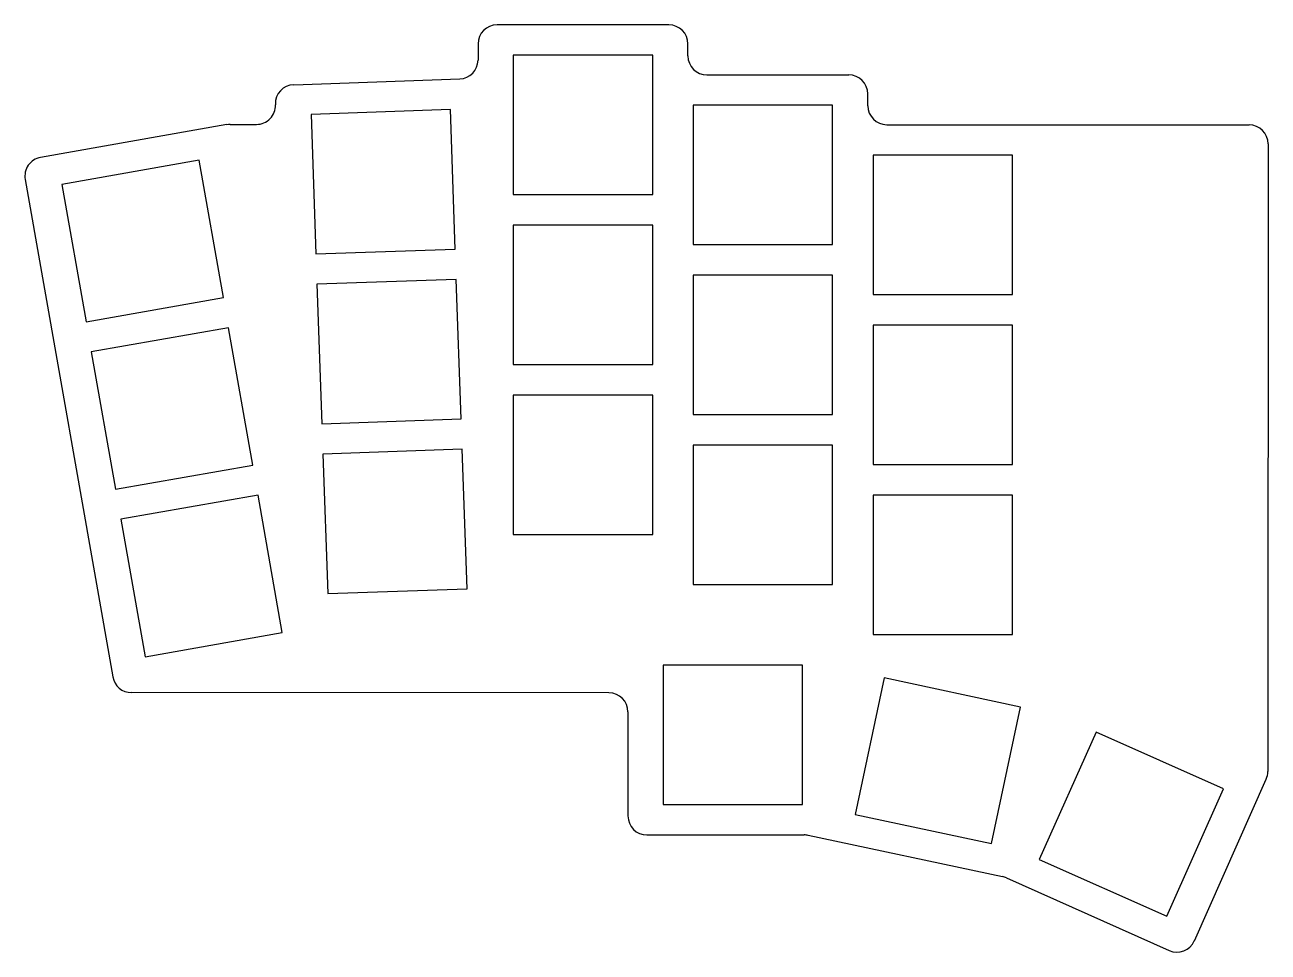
# Model space of a CAD drawing. Header units: millimetres. Extents: x 82 to 207, y -138 to -45.
import ezdxf

# ---------------------------------------------------------------- set-up
doc = ezdxf.new("R2010")
doc.units = ezdxf.units.MM

msp = doc.modelspace()

# ---------------------------------------------------------------- linework, layer by layer
for p, q in [((146.76, -44.9), (129.56, -44.9)), ((127.66, -46.8), (127.66, -48.41)), ((148.66, -48), (148.66, -46.8)), ((145.14, -47.92), (131.19, -47.92)), ((131.19, -47.92), (131.19, -61.87)), ((145.14, -61.87), (145.14, -47.92)), ((109.22, -50.88), (125.83, -50.3)), ((150.56, -49.9), (164.76, -49.9)), ((166.66, -52.98), (166.66, -51.8)), ((107.39, -52.85), (107.39, -52.88)), ((124.89, -53.36), (110.95, -53.85)), ((125.38, -67.31), (124.89, -53.36)), ((163.14, -52.92), (149.19, -52.92)), ((149.19, -52.92), (149.19, -66.87)), ((163.14, -66.87), (163.14, -52.92)), ((110.95, -53.85), (111.43, -67.79)), ((102.54, -54.87), (83.89, -58.16)), ((102.87, -54.85), (105.49, -54.85)), ((168.56, -54.88), (204.81, -54.9)), ((206.71, -56.8), (206.69, -119.55)), ((99.75, -58.44), (86.02, -60.86)), ((102.18, -72.17), (99.75, -58.44)), ((181.14, -57.92), (167.19, -57.92)), ((167.19, -57.92), (167.19, -71.87)), ((181.14, -71.87), (181.14, -57.92)), ((82.35, -60.36), (91.12, -110.1)), ((86.02, -60.86), (88.44, -74.6)), ((131.19, -61.87), (145.14, -61.87)), ((145.14, -64.92), (131.19, -64.92)), ((131.19, -64.92), (131.19, -78.87)), ((145.14, -78.87), (145.14, -64.92)), ((149.19, -66.87), (163.14, -66.87)), ((111.43, -67.79), (125.38, -67.31)), ((125.48, -70.35), (111.54, -70.84)), ((111.54, -70.84), (112.03, -84.78)), ((125.97, -84.3), (125.48, -70.35)), ((163.14, -69.92), (149.19, -69.92)), ((149.19, -69.92), (149.19, -83.87)), ((163.14, -83.87), (163.14, -69.92)), ((167.19, -71.87), (181.14, -71.87)), ((88.44, -74.6), (102.18, -72.17)), ((102.71, -75.18), (88.97, -77.6)), ((105.13, -88.92), (102.71, -75.18)), ((181.14, -74.92), (167.19, -74.92)), ((167.19, -74.92), (167.19, -88.87)), ((181.14, -88.87), (181.14, -74.92)), ((88.97, -77.6), (91.39, -91.34)), ((131.19, -78.87), (145.14, -78.87)), ((145.14, -81.92), (131.19, -81.92)), ((131.19, -81.92), (131.19, -95.87)), ((145.14, -95.87), (145.14, -81.92)), ((112.03, -84.78), (125.97, -84.3)), ((149.19, -83.87), (163.14, -83.87)), ((163.14, -86.92), (149.19, -86.92)), ((149.19, -86.92), (149.19, -100.87)), ((163.14, -100.87), (163.14, -86.92)), ((126.08, -87.34), (112.13, -87.83)), ((112.13, -87.83), (112.62, -101.77)), ((126.56, -101.28), (126.08, -87.34)), ((91.39, -91.34), (105.13, -88.92)), ((167.19, -88.87), (181.14, -88.87)), ((105.66, -91.92), (91.92, -94.34)), ((108.08, -105.66), (105.66, -91.92)), ((181.14, -91.92), (167.19, -91.92)), ((167.19, -91.92), (167.19, -105.87)), ((181.14, -105.87), (181.14, -91.92)), ((91.92, -94.34), (94.34, -108.08)), ((131.19, -95.87), (145.14, -95.87)), ((112.62, -101.77), (126.56, -101.28)), ((149.19, -100.87), (163.14, -100.87)), ((94.34, -108.08), (108.08, -105.66)), ((167.19, -105.87), (181.14, -105.87)), ((160.14, -108.92), (146.19, -108.92)), ((146.19, -108.92), (146.19, -122.87)), ((160.14, -122.87), (160.14, -108.92)), ((168.31, -110.2), (165.41, -123.85)), ((181.95, -113.11), (168.31, -110.2)), ((140.76, -111.7), (92.99, -111.67)), ((179.05, -126.75), (181.95, -113.11)), ((142.66, -113.6), (142.66, -124)), ((189.5, -115.61), (183.82, -128.36)), ((202.24, -121.29), (189.5, -115.61)), ((199.33, -136.49), (206.53, -120.32)), ((196.57, -134.03), (202.24, -121.29)), ((146.19, -122.87), (160.14, -122.87)), ((165.41, -123.85), (179.05, -126.75)), ((144.56, -125.9), (160.29, -125.9)), ((160.69, -125.94), (180.14, -130.07)), ((183.82, -128.36), (196.57, -134.03)), ((180.52, -130.2), (196.82, -137.45))]:
    msp.add_line(p, q)
for centre, start, end in [((129.56, -46.8), 90, 180), ((146.76, -46.8), 0, 90), ((125.76, -48.41), 272, 0), ((150.56, -48), 180, 270), ((109.28, -52.78), 92, 182), ((164.76, -51.8), 0, 90), ((105.49, -52.95), 269.9712, 2), ((168.56, -52.98), 180, 269.9712), ((102.87, -56.75), 89.9712, 100), ((204.81, -56.8), 359.98, 89.9712), ((84.22, -60.03), 100, 190), ((92.99, -109.77), 190, 269.971), ((140.76, -113.6), 0, 89.971), ((204.79, -119.55), 336, 359.98), ((144.56, -124), 180, 270), ((160.29, -127.8), 78, 90), ((179.75, -131.93), 66, 78), ((197.59, -135.72), 246, 336)]:
    msp.add_arc(centre, 1.9, start, end)

doc.saveas('drawing.dxf')
